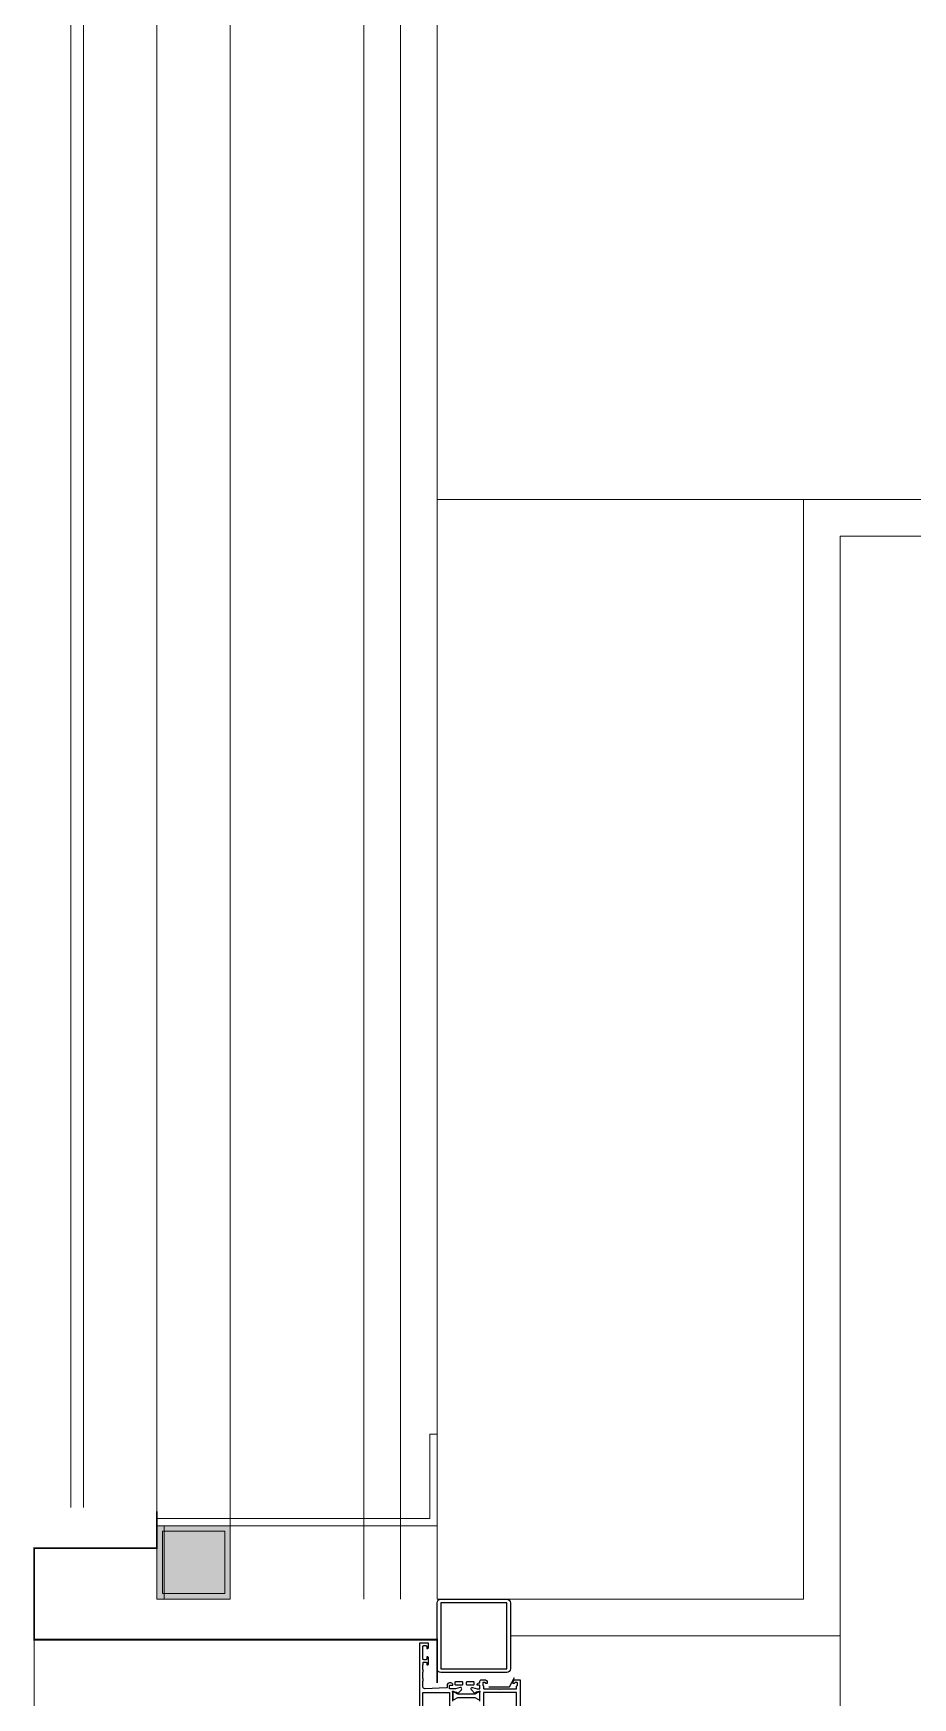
# Model space of a CAD drawing. Extents: x -9058 to 11890, y 0 to 8106.
# Drawn here: x 1743 to 1791, y 2850.5 to 2941.3 of the extents above; entities that cross this region are included whole.
import ezdxf

# ---------------------------------------------------------------- set-up
doc = ezdxf.new("R2010")
doc.units = 0
doc.header["$LTSCALE"] = 10
doc.header["$MEASUREMENT"] = 0
doc.layers.get('0').update_dxf_attribs({"color": 9, "lineweight": 9})
for name, color, linetype, lineweight in [('00', 9, 'Continuous', 9), ('01', 9, 'Continuous', 9), ('06D', 9, 'Continuous', 9), ('10', 9, 'Continuous', 9), ('14', 9, 'Continuous', 9), ('33', 9, 'BATTING', 9)]:
    doc.layers.add(name, color=color, linetype=linetype, lineweight=lineweight)
doc.linetypes.add('BATTING', pattern='A,0.0001,-0.1,[134,ltypeshp.shx,S=0.1,R=0,X=-0.1,Y=0],-0.2,[134,ltypeshp.shx,S=0.1,R=180,X=0.1,Y=0],-0.1', length=0.4001)

# ---------------------------------------------------------------- blocks, each defined once
blk = doc.blocks.new('p-s-profil')
at = {"layer": '10'}
blk.add_lwpolyline([(9, 15.3), (4.6, 15.3), (4.6, 0.4), (0, 0.4), (0, 0), (5, 0), (5, 14.9), (9, 14.9), (9, 15.3)], dxfattribs=at)
blk.add_lwpolyline([(9, 15.3), (4.6, 15.3), (4.6, 0.4), (0, 0.4), (0, 0), (5, 0), (5, 14.9), (9, 14.9), (9, 15.3)], dxfattribs=at)
blk = doc.blocks.new('p-kutu_profil_40x40')
h = blk.add_hatch(color=256)
h.dxf.hatch_style = 1
h.paths.add_polyline_path([(0, 0), (4, 0), (4, 4), (0, 4)])
h = blk.add_hatch(color=255)
h.dxf.hatch_style = 1
h.paths.add_polyline_path([(0, 0), (4, 0), (4, 4), (0, 4)])
blk.add_lwpolyline([(0, 0), (4, 0), (4, 4), (0, 4)], close=True)
at = {"layer": '10'}
for points in [[(0, 4), (4, 4), (4, 0), (0, 0)], [(0, 4), (4, 4), (4, 0), (0, 0)], [(0, 0), (4, 0), (4, 4), (0, 4)], [(0.3, 3.7), (3.7, 3.7), (3.7, 0.3), (0.3, 0.3)], [(0.3, 3.7), (3.7, 3.7), (3.7, 0.3), (0.3, 0.3)]]:
    blk.add_lwpolyline(points, close=True, dxfattribs=at)
blk = doc.blocks.new('P-DOG-PORSCHE')
at = {"layer": '06D'}
for points in [[(-117.783, 24), (-2.217, 24)], [(-118, -20), (-2, -20)]]:
    blk.add_lwpolyline(points, dxfattribs=at)
at = {"layer": '06D', "lineweight": 25, "ltscale": 0.5}
blk.add_lwpolyline([(-5.361, -0.017, -0.131652), (-5.375, -0.067), (-5.482, -0.254, 0.131652), (-5.486, -0.269), (-5.486, -0.294, 0.414214), (-5.456, -0.324), (-5.096, -0.324, 0.414214), (-5.066, -0.294), (-5.066, -0.269, 0.131652), (-5.07, -0.254), (-5.178, -0.067, -0.131652), (-5.191, -0.017), (-5.191, 0.829, -0.131652), (-5.178, 0.879), (-5.07, 1.065, 0.131652), (-5.066, 1.08), (-5.066, 1.106, 0.414214), (-5.096, 1.136), (-5.456, 1.136, 0.414214), (-5.486, 1.106), (-5.486, 1.08, 0.131652), (-5.482, 1.065), (-5.375, 0.879, -0.131652), (-5.361, 0.829)], format="xyb", close=True, dxfattribs=at)
at = {"layer": '10', "lineweight": 25, "ltscale": 0.5}
for p, q in [((-4.779, -0.815), (-4.779, -0.985)), ((-4.779, -0.985), (-4.779, -1.946)), ((-4.779, -1.946), (-4.279, -2.216))]:
    blk.add_line(p, q, dxfattribs=at)
at = {"layer": '10', "const_width": 0.1}
blk.add_lwpolyline([(4.783, 17.3), (2.783, 17.3), (2.783, 24), (-2.217, 24), (-2.217, 2), (-4.569, 2)], dxfattribs=at)
at = {"layer": '10', "lineweight": 25, "ltscale": 0.5}
for points in [[(-5.561, 1.144), (-5.086, 1.144, -1.229391), (-5.036, 1.114), (-5.085, 0.93, -0.283637), (-5.108, 0.908, 0.607471), (-5.124, 0.848), (-4.953, 0.675), (-4.935, 0.663, 0.700084), (-4.827, 0.738), (-4.897, 0.999), (-4.897, 1.304, -0.414214), (-4.867, 1.334), (-4.727, 1.334, -0.414214), (-4.697, 1.304), (-4.697, 1.154, 0.414214), (-4.687, 1.144), (-4.677, 1.144, 0.414214), (-4.577, 1.244), (-4.577, 1.334, 0.414214), (-4.697, 1.454), (-4.818, 1.454, -0.403083), (-4.848, 1.483), (-4.893, 2.671, -0.425337), (-4.793, 2.774), (-4.474, 2.774), (-4.474, 2.764), (-4.324, 2.764), (-4.324, 2.774), (-3.994, 2.774), (-3.994, 2.764), (-3.844, 2.764), (-3.844, 2.774), (-3.577, 2.774), (-3.577, 2.764), (-3.447, 2.764), (-3.447, 2.594, -0.414214), (-3.477, 2.564), (-3.577, 2.564), (-3.577, 2.514, 0.414214), (-3.527, 2.464), (-3.217, 2.464, 0.414214), (-3.147, 2.534), (-3.147, 2.554, 0.414214), (-3.157, 2.564), (-3.257, 2.564, -0.414214), (-3.307, 2.614), (-3.307, 2.734, -0.414214), (-3.257, 2.784), (-2.587, 2.784, -0.414214), (-2.537, 2.734), (-2.537, 2.614, -0.414214), (-2.587, 2.564), (-2.687, 2.564, 0.414214), (-2.697, 2.554), (-2.697, 2.534, 0.414214), (-2.627, 2.464), (-2.407, 2.464, 0.414214), (-2.397, 2.474), (-2.397, 2.954, 0.414214), (-2.407, 2.964), (-10.387, 2.964, 0.414214)], [(-4.477, -0.336, -0.414222), (-4.397, -0.416), (-4.397, -0.586, -0.414214), (-4.547, -0.736), (-4.587, -0.736, -0.414214), (-4.597, -0.726), (-4.597, -0.665, -0.366034), (-4.572, -0.635, 0.365977), (-4.547, -0.606), (-4.547, -0.516, 0.414214), (-4.577, -0.486), (-4.687, -0.486, 0.365977), (-4.716, -0.511, -0.365977), (-4.746, -0.536), (-4.867, -0.536, 0.414214), (-4.897, -0.566), (-4.897, -1.406), (-4.927, -1.436), (-4.897, -1.466), (-4.897, -2.306, 0.414214), (-4.867, -2.336), (-4.746, -2.336, -0.365977), (-4.716, -2.361, 0.365977), (-4.687, -2.386), (-4.577, -2.386, 0.414214), (-4.547, -2.356), (-4.547, -2.266, 0.365977), (-4.572, -2.236, -0.366034), (-4.597, -2.206), (-4.597, -2.146, -0.414214), (-4.587, -2.136), (-4.547, -2.136, -0.414214), (-4.397, -2.286), (-4.397, -2.526, -0.414214), (-4.407, -2.536), (-8.387, -2.536, -0.414214)], [(-5.561, -0.336), (-5.086, -0.336, 1.229391), (-5.036, -0.305), (-5.085, -0.121, 0.283637), (-5.108, -0.1, -0.607471), (-5.124, -0.039), (-4.953, 0.133), (-4.935, 0.146, -0.700084), (-4.827, 0.071), (-4.897, -0.19), (-4.897, -0.306, 0.414214), (-4.867, -0.336), (-4.727, -0.336, 0.414214), (-4.697, -0.306), (-4.697, -0.196, -0.414214), (-4.687, -0.186), (-4.677, -0.186, -0.414214), (-4.577, -0.286), (-4.577, -0.306, 0.414214), (-4.547, -0.336), (-4.477, -0.336)]]:
    blk.add_lwpolyline(points, format="xyb", dxfattribs=at)
for points in [[(-7.707, 1.334), (-7.707, 1.804), (-7.697, 1.804), (-7.697, 2.304), (-7.707, 2.304), (-7.707, 2.774), (-5.087, 2.774), (-5.087, 2.304), (-5.097, 2.304), (-5.097, 1.804), (-5.087, 1.804), (-5.087, 1.334), (-6.322, 1.334), (-6.322, 1.354), (-6.472, 1.354), (-6.472, 1.334)], [(-0.2, -1.8), (-0.2, 1.8), (-3.8, 1.8), (-3.8, -1.8)], [(-7.697, -0.536), (-7.697, -2.336), (-5.097, -2.336), (-5.097, -0.536)]]:
    blk.add_lwpolyline(points, close=True, dxfattribs=at)
for points in [[(0, -1.8, -0.414214), (-0.2, -2), (-3.8, -2, -0.414214), (-4, -1.8), (-4, 1.8, -0.414214), (-3.8, 2), (-0.2, 2, -0.414214), (0, 1.8)], [(-4.499, 0.64, -0.414214), (-4.529, 0.61), (-4.659, 0.61, -0.414214), (-4.689, 0.64), (-4.689, 0.98, -0.414214), (-4.659, 1.01), (-4.529, 1.01, -0.414214), (-4.499, 0.98)], [(-4.499, 0.02, -0.414214), (-4.529, -0.01), (-4.659, -0.01, -0.414214), (-4.689, 0.02), (-4.689, 0.36, -0.414214), (-4.659, 0.39), (-4.529, 0.39, -0.414214), (-4.499, 0.36)]]:
    blk.add_lwpolyline(points, format="xyb", close=True, dxfattribs=at)
at = {"layer": '14'}
blk.add_lwpolyline([(-2, -20), (-2, -2)], dxfattribs=at)

msp = doc.modelspace()

# ---------------------------------------------------------------- linework, layer by layer
at = {"layer": '00'}
msp.add_lwpolyline([(1765.058, 2855.873), (1785.058, 2855.873), (1785.058, 2915.873), (1765.058, 2915.873)], close=True, dxfattribs=at)
at = {"layer": '01'}
msp.add_lwpolyline([(1765.058, 2915.873), (1825.058, 2915.873), (1825.058, 2975.873), (1765.058, 2975.873)], close=True, dxfattribs=at)
at = {"layer": '06D'}
for points in [[(1765.058, 3044.09), (1765.058, 2859.1)], [(1749.758, 3035.873), (1749.758, 2855.873)], [(1753.758, 3035.873), (1753.758, 2855.873)], [(1761.058, 3035.873), (1761.058, 2855.873)]]:
    msp.add_lwpolyline(points, dxfattribs=at)
at = {"layer": '10'}
for points in [[(1745.058, 3030.873), (1745.058, 2860.873)], [(1745.758, 3030.873), (1745.758, 2860.873)]]:
    msp.add_lwpolyline(points, dxfattribs=at)
at = {"layer": '14'}
for points in [[(1787.058, 2913.873), (1827.058, 2913.873), (1827.058, 2977.873), (1787.058, 2977.873)], [(1787.058, 2913.873), (1787.058, 2853.873)]]:
    msp.add_lwpolyline(points, dxfattribs=at)
at = {"layer": '33', "ltscale": 0.2, "flags": 128}
msp.add_lwpolyline([(1763.058, 3035.873), (1763.058, 2855.873)], dxfattribs=at)

# ---------------------------------------------------------------- block references
at = {"xscale": -1, "rotation": 90}
msp.add_blockref('p-s-profil', (1765.058, 2864.873), dxfattribs=at)
at = {"rotation": 90}
for name, p in [('P-DOG-PORSCHE', (1767.058, 2855.873)), ('p-kutu_profil_40x40', (1753.758, 2855.873))]:
    msp.add_blockref(name, p, dxfattribs=at)

doc.saveas('drawing.dxf')
